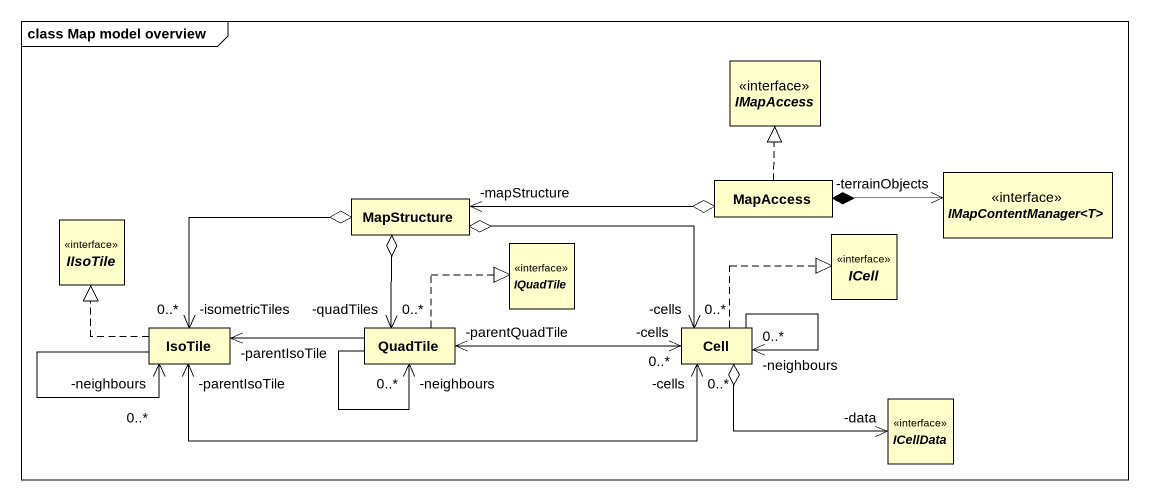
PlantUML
@startuml
mainframe class Map model overview
hide circle
hide empty members
interface IMapAccess <<interface>>
class MapAccess
interface "IMapContentManager<T>" as IMapContentManager_T <<interface>>
interface IIsoTile <<interface>>
class MapStructure
interface IQuadTile <<interface>>
interface ICell <<interface>>
class IsoTile
class QuadTile
class Cell
interface ICellData <<interface>>
MapAccess .up.|> IMapAccess
IMapContentManager_T "-terrainObjects" <-left-* MapAccess
MapStructure "-mapStructure" <-right-o MapAccess
IsoTile .up.|> IIsoTile
IsoTile "-isometricTiles\n0..*" <-right-o MapStructure
IsoTile --> "-neighbours\n0..*" IsoTile
IsoTile "-parentIsoTile" <-right-> "-cells\n0..*" Cell
QuadTile "-quadTiles\n0..*" <-up-o MapStructure
QuadTile .right.|> IQuadTile
QuadTile -left-> "-parentIsoTile" IsoTile
QuadTile --> "-neighbours\n0..*" QuadTile
QuadTile "-parentQuadTile" <-right-> "-cells\n0..*" Cell
Cell "-cells\n0..*" <-left-o MapStructure
Cell .right.|> ICell
Cell "-neighbours\n0..*" <-- Cell
ICellData "-data" <-left-o Cell
@enduml
